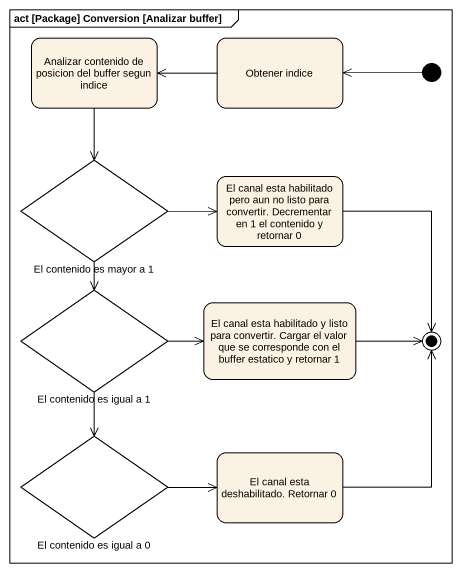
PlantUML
@startuml
mainframe act [Package] Conversion [Analizar buffer]
hide empty description
state "Analizar contenido de posicion del buffer segun indice" as Analizar_contenido_de
state "Obtener indice" as Obtener_indice
state "El contenido es mayor a 1" as El_contenido_es_mayor_a_1 <<choice>>
state "El canal esta habilitado pero aun no listo para convertir. Decrementar en 1 el contenido y retornar 0" as El_canal_esta_habilitado
state "El contenido es igual a 1" as El_contenido_es_igual_a_1 <<choice>>
state "El canal esta habilitado y listo para convertir. Cargar el valor que se corresponde con el buffer estatico y retornar 1" as El_canal_esta_habilitado_y
state "El contenido es igual a 0" as El_contenido_es_igual_a_0 <<choice>>
state "El canal esta deshabilitado. Retornar 0" as El_canal_esta_deshabilitado
[*] -left-> Obtener_indice
Analizar_contenido_de --> El_contenido_es_mayor_a_1
Obtener_indice -left-> Analizar_contenido_de
El_contenido_es_mayor_a_1 -right-> El_canal_esta_habilitado
El_contenido_es_mayor_a_1 --> El_contenido_es_igual_a_1
El_contenido_es_igual_a_1 -right-> El_canal_esta_habilitado_y
El_contenido_es_igual_a_1 --> El_contenido_es_igual_a_0
El_contenido_es_igual_a_0 -right-> El_canal_esta_deshabilitado
El_canal_esta_habilitado --> [*]
El_canal_esta_habilitado_y -right-> [*]
El_canal_esta_deshabilitado -up-> [*]
@enduml
